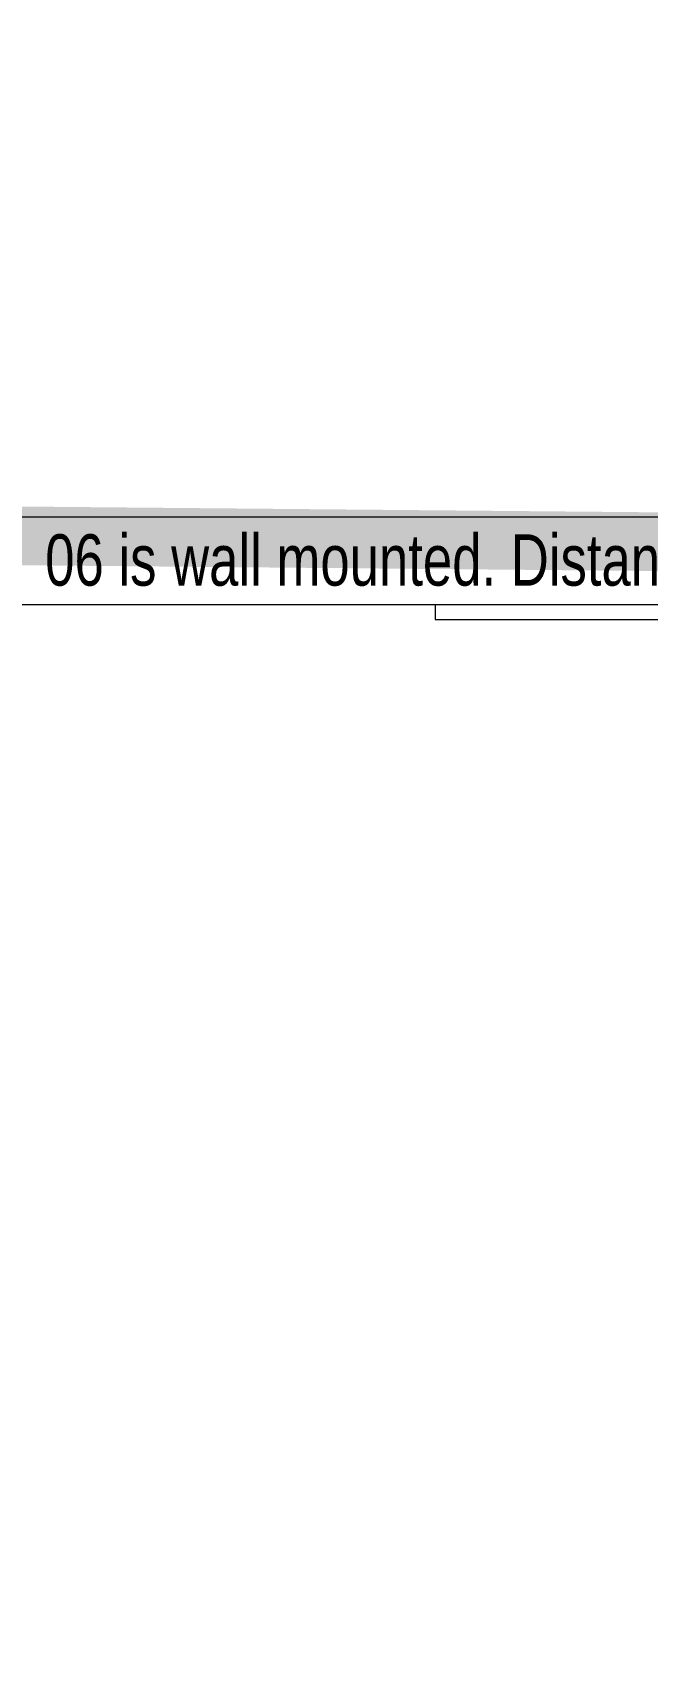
# Model space of a CAD drawing. Header units: metres. Extents: x 75097 to 220762, y -1557923 to -1361206.
# Drawn here: x 109773 to 110819, y -1431661 to -1428878 of the extents above; entities that cross this region are included whole.
import ezdxf

# ---------------------------------------------------------------- set-up
doc = ezdxf.new("R2010")
doc.units = ezdxf.units.M
doc.linetypes.add('DASHED2', pattern=[0.375, 0.25, -0.125])
doc.layers.get('0').update_dxf_attribs({"lineweight": 0})
doc.layers.add('A-100 - Copy$0$Medical Equipment and Furniture', color=8, linetype='Continuous', lineweight=0)
doc.layers.add('A-100 - Copy$0$Walls', color=8, linetype='Continuous', lineweight=0)
doc.layers.add('E-POWR', color=7, linetype='Continuous', lineweight=9, true_color=0x4e7e3e)
doc.styles.add('A-100 - Copy$0$X3G_ENTITY_257CFD', font='swisscl.ttf', dxfattribs={"height": 200})

# ---------------------------------------------------------------- blocks, each defined once
blk = doc.blocks.new('A-100 - Copy')
at = {"layer": 'A-100 - Copy$0$Medical Equipment and Furniture', "elevation": 2.4}
blk.add_lwpolyline([(110964.4, -1429877.7), (110964.4, -1429852.7), (110458.4, -1429852.7), (110458.4, -1429877.7), (110964.4, -1429877.7)], dxfattribs=at)
at = {"layer": 'A-100 - Copy$0$Walls'}
for p, q in [((109280.3, -1429702.7, 2.4), (113014.1, -1429702.7, 2.4)), ((112680.3, -1429852.7, 2.4), (109430.3, -1429852.7, 2.4))]:
    blk.add_line(p, q, dxfattribs=at)
at = {"layer": 'A-100 - Copy$0$Medical Equipment and Furniture', "insert": (111085.3, -1429732.3, 2.4), "char_height": 87.473, "width": 3260.537, "attachment_point": 2, "style": 'A-100 - Copy$0$X3G_ENTITY_257CFD'}
blk.add_mtext('06 is wall mounted. Distance from FFL to be provided by supplier', dxfattribs=at)

msp = doc.modelspace()

# ---------------------------------------------------------------- linework, layer by layer
at = {"layer": 'E-POWR', "color": 240, "linetype": 'DASHED2', "ltscale": 500, "true_color": 0xf10e52, "const_width": 100, "elevation": 0}
msp.add_lwpolyline([(115314.3, -1421042.7), (122763.3, -1421042.7), (122643.3, -1429852.7), (109455, -1429732.3), (109455, -1447867.7), (115125.3, -1447867.7), (115013.3, -1454972.7), (147820.4, -1454991.2)], dxfattribs=at)

# ---------------------------------------------------------------- next in the draw order: block references
msp.add_blockref('A-100 - Copy', (0, 0))

doc.saveas('drawing.dxf')
